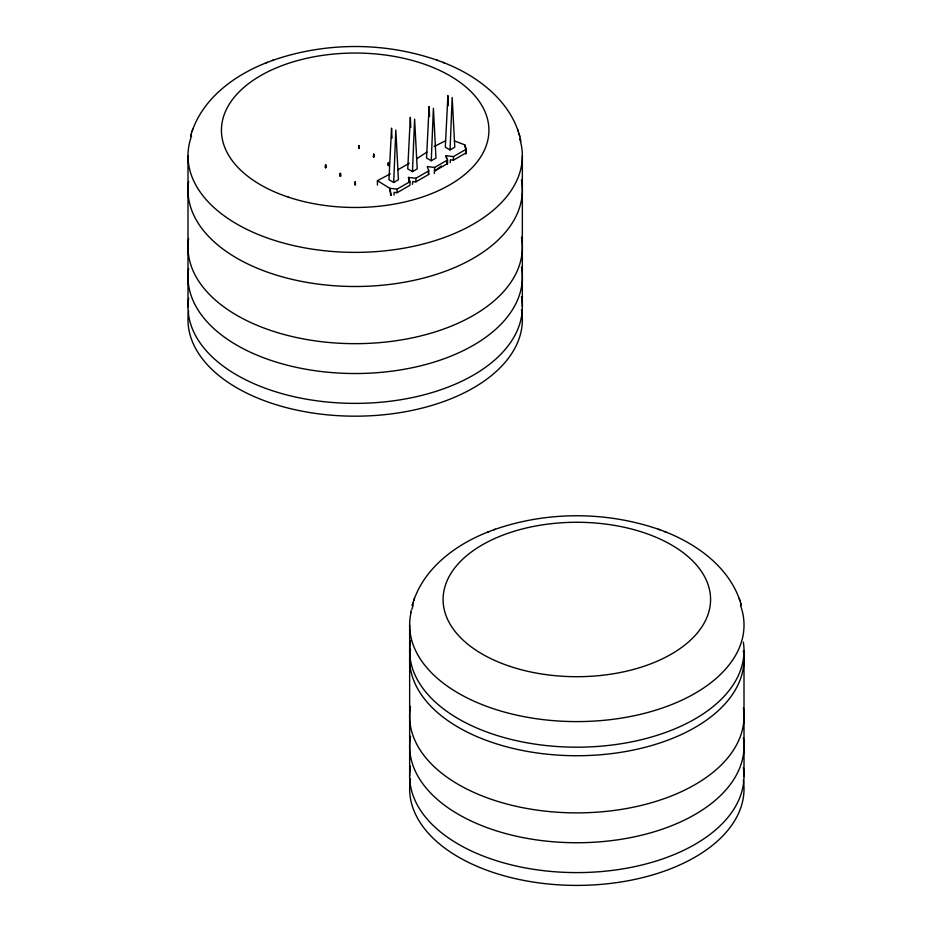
<?xml version="1.0" encoding="UTF-8"?>
<svg xmlns="http://www.w3.org/2000/svg" width="932" height="932" viewBox="0 0 932 932"><rect width="100%" height="100%" fill="white"/><g stroke="black" fill="none" stroke-linecap="round" stroke-linejoin="round"><path stroke-width="1.4" d="M377.425 185.025L377.425 180.668L390.322 173.888M325.513 167.655L325.618 164.778L325.92 167.632M340.297 176.206L340.413 173.317L340.716 176.171M355.092 184.746L355.208 181.857L355.511 184.711M358.785 148.444L358.902 145.567L359.204 148.421M373.581 156.984L373.697 154.106L374 156.96M388.376 165.523L388.481 162.646L388.784 165.5M393.688 182.462L395.82 129.991L398.418 179.736L393.688 182.462L388.947 179.736L391.545 128.127L391.988 138.192M412.468 171.616L414.612 119.145L417.21 168.89L412.468 171.616L407.738 168.89L410.336 117.281L410.779 127.346M431.26 160.77L433.392 108.298L435.99 158.044L431.26 160.77L426.53 158.044L429.128 106.434L429.559 116.5M450.051 149.924L452.183 97.452L454.781 147.198L450.051 149.924L445.31 147.198L447.908 95.588L448.35 105.654M450.203 162.622L450.424 159.815L453.453 160.164L466.315 152.732L466.315 149.155L464.835 144.891L454.408 140.918M325.303 167.644L325.618 164.778L325.711 167.62M340.098 176.183L340.413 173.317L340.506 176.16M358.587 148.433L358.902 145.567L358.995 148.398M354.882 184.722L355.208 181.857L355.302 184.699M373.382 156.972L373.697 154.106L373.79 156.949M388.166 165.512L388.481 162.646L388.586 165.488M412.457 184.361L412.853 181.507L415.87 181.857L428.743 174.424L428.743 170.847L427.264 166.583L434.662 167.434L447.535 160.001L446.055 155.737L453.453 156.588L466.315 149.155M434.289 173.562L434.662 167.434M410.674 612.813L411.094 610.483M191.27 134.022L190.547 136.34C200.473 99.91 233.652 75.317 267.449 62.339M192.085 131.482L192.808 129.187M412.923 603.249L412.2 605.567C422.126 569.126 455.305 544.533 489.102 531.555M413.738 600.709L414.46 598.414M441.349 166.001L434.662 171.01L447.535 163.578L447.535 160.001M416.534 158.894L426.879 152.091M377.425 180.668L389.692 188.276L397.09 189.126L409.964 181.693L408.484 177.43L415.87 178.28L428.743 170.847M394.061 195.114L394.061 192.353L397.09 192.703L409.964 185.27L409.964 181.693M397.976 169.74L409.23 163.275M434.207 146.499L445.449 140.814M272.26 60.522C327.423 41.183 389.774 41.777 444.354 62.887C479.025 76.506 513.171 102.904 520.906 141.256M493.913 529.749C546.536 511.214 605.625 511.144 658.388 529.236C694.503 541.83 730.839 566.877 741.453 605.567L740.73 603.249M265.993 62.887L273.612 60.009M487.646 532.102L495.265 529.236M436.735 60.009L438.087 60.522M442.898 62.339L444.354 62.887M658.388 529.236L659.74 529.749M664.551 531.555L666.007 532.102M465.709 153.757L465.709 150.984L466.315 152.732M447.535 163.578L446.929 161.83L447.313 164.533M428.137 172.676L428.743 174.424M739.192 598.414L739.915 600.709M517.54 129.187L518.262 131.482M519.077 134.022L519.8 136.34M391.37 195.172L389.692 188.276L390.729 195.452M446.055 155.737L446.451 158.533M464.835 144.891L465.138 147.769M408.484 177.43L408.88 181.67M465.709 150.984L465.965 153.815M744.004 650.676L744.004 776.076M522.351 155.854L522.351 306.861M453.453 156.588L453.453 160.164M415.87 178.28L415.87 181.857M409.649 625.081L409.649 776.076M397.09 189.126L397.09 192.703M187.996 155.854L187.996 306.861M519.741 138.856A167.178 96.52 0 0 1 352.715 252.362A167.178 96.52 0 0 1 191.538 136.072M521.466 180.016A167.178 96.52 0 0 1 356.408 286.497A167.178 96.52 0 0 1 188.648 181.425M521.466 309.692A167.178 96.52 0 0 1 356.408 416.173A167.178 96.52 0 0 1 188.648 311.113M521.466 296.889A167.178 96.52 0 0 1 356.408 403.381A167.178 96.52 0 0 1 188.648 298.31M521.466 267.03A167.178 96.52 0 0 1 356.408 373.522A167.178 96.52 0 0 1 188.648 268.451M521.466 237.171A167.178 96.52 0 0 1 356.408 343.663A167.178 96.52 0 0 1 188.648 238.592M743.352 780.329A167.178 96.52 0 0 1 575.592 885.4A167.178 96.52 0 0 1 410.534 778.907M743.352 767.537A167.178 96.52 0 0 1 575.592 872.597A167.178 96.52 0 0 1 410.534 766.116M743.352 737.678A167.178 96.52 0 0 1 575.592 842.738A167.178 96.52 0 0 1 410.534 736.257M743.352 707.807A167.178 96.52 0 0 1 575.592 812.879A167.178 96.52 0 0 1 410.534 706.398M743.352 642.125A167.178 96.52 0 0 1 575.592 747.184A167.178 96.52 0 0 1 410.534 640.703M740.462 605.299A167.178 96.52 0 0 1 582.966 721.531A167.178 96.52 0 0 1 411.117 612.289M411.839 609.481A167.178 96.52 0 0 1 413.191 605.299M743.352 650.653A167.178 96.52 0 0 1 575.592 755.724A167.178 96.52 0 0 1 410.534 649.231M288.303 197.13A133.742 77.216 0 0 0 488.916 130.259A133.742 77.216 0 0 0 288.303 63.388A133.742 77.216 0 0 0 288.303 197.13M509.955 666.357A133.742 77.216 0 0 0 710.568 599.486A133.742 77.216 0 0 0 509.955 532.615A133.742 77.216 0 0 0 509.955 666.357"/></g></svg>
